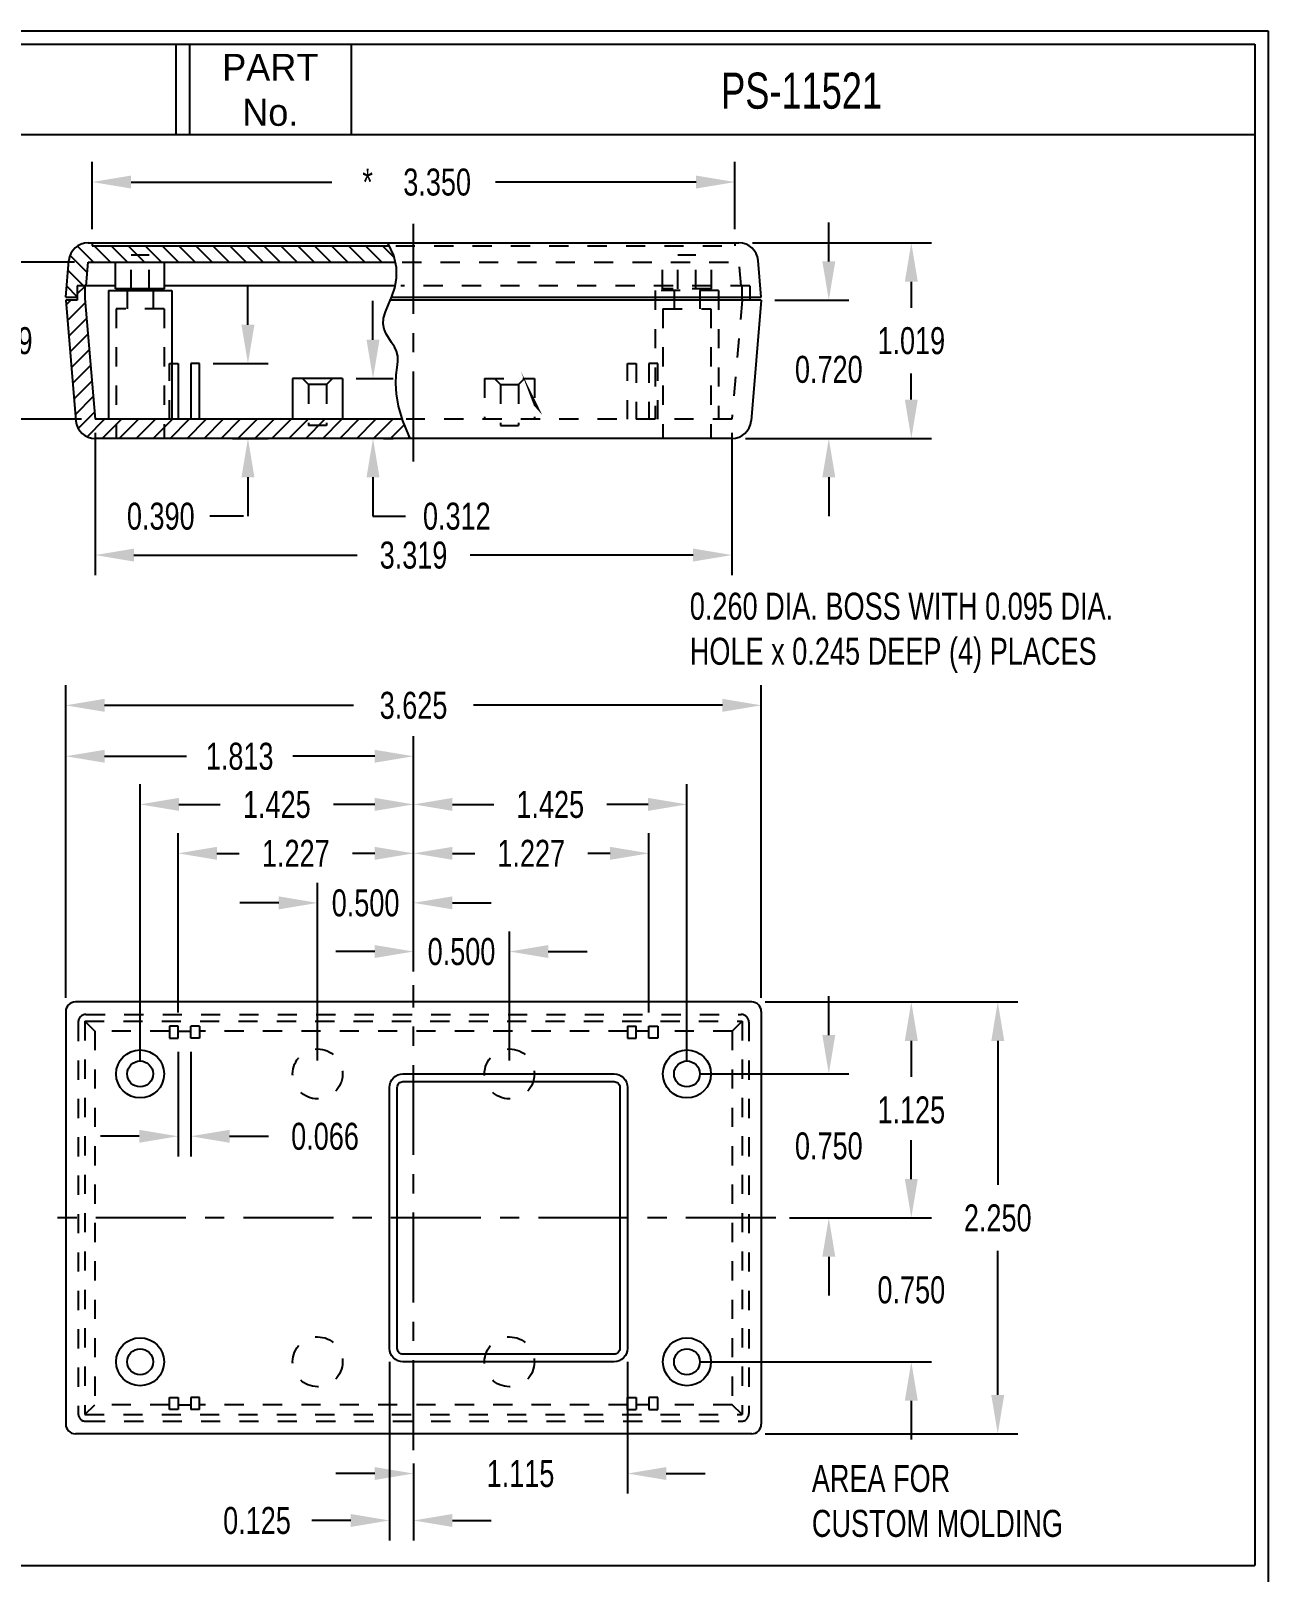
# Model space of a CAD drawing. Extents: x 0 to 11.4, y 0 to 17.4.
# Drawn here: x 4.94 to 11.38, y 9.41 to 17.44 of the extents above; entities that cross this region are included whole.
import ezdxf
from ezdxf.enums import TextEntityAlignment as Align

# ---------------------------------------------------------------- set-up
doc = ezdxf.new("R2010")
doc.units = 0
doc.header["$LTSCALE"] = 0.375
doc.linetypes.add('CENTER', pattern=[2, 1.25, -0.25, 0.25, -0.25])
doc.linetypes.add('HIDDEN', pattern=[0.375, 0.25, -0.125])
doc.layers.get('0').update_dxf_attribs({"linetype": 'CONTINUOUS'})
doc.layers.get('DEFPOINTS').update_dxf_attribs({"linetype": 'CONTINUOUS'})
for name, color, linetype in [('CENTER', 7, 'CENTER'), ('DIM', 7, 'CONTINUOUS'), ('HIDDEN', 7, 'HIDDEN'), ('OBJECT', 7, 'CONTINUOUS'), ('TEXT', 7, 'CONTINUOUS'), ('TITLE', 7, 'CONTINUOUS')]:
    doc.layers.add(name, color=color, linetype=linetype)
doc.styles.get("Standard").update_dxf_attribs({"font": 'TXT', "width": 0.75})
doc.styles.add('TXT', font='txt', dxfattribs={"width": 0.75})
doc.dimstyles.new('23NSTD', dxfattribs={"dimscale": 1.125, "dimtxt": 0.125, "dimasz": 0.18, "dimexe": 0.093, "dimexo": 0.063, "dimgap": 0.09, "dimtad": 0, "dimtih": 1, "dimtoh": 1, "dimzin": 0, "dimcen": 0.09, "dimazin": 3, "dimtfac": 1, "dimtofl": 0, "dimtmove": 0, "dimatfit": 3})
doc.dimstyles.new('23NSTDI', dxfattribs={"dimscale": 1.125, "dimtxt": 0.125, "dimasz": 0.18, "dimexe": 0.093, "dimexo": 0.063, "dimgap": 0.09, "dimtad": 0, "dimtih": 1, "dimtoh": 1, "dimzin": 0, "dimcen": 0.09, "dimazin": 3, "dimtfac": 1, "dimtix": 1, "dimtofl": 0, "dimtmove": 0, "dimatfit": 3})

# ---------------------------------------------------------------- blocks, each defined once
blk = doc.blocks.new('*D0')
at = {"color": 0, "linetype": 'BYBLOCK'}
for p, q in [((9.851259, 13.345958), (11.16736, 13.345958)), ((11.062735, 13.143458), (11.062735, 12.392521)), ((11.062735, 11.298458), (11.062735, 12.049396)), ((9.851259, 11.095958), (11.16736, 11.095958))]:
    blk.add_line(p, q, dxfattribs=at)
for points in [[(11.028985, 13.143458), (11.096485, 13.143458), (11.062735, 13.345958)], [(11.028985, 11.298458), (11.096485, 11.298458), (11.062735, 11.095958)]]:
    blk.add_solid(points, dxfattribs=at)
at = {"layer": 'DEFPOINTS', "color": 0, "linetype": 'BYBLOCK'}
for p in [(9.780384, 13.345958), (11.062735, 13.345958), (9.780384, 11.095958)]:
    blk.add_point(p, dxfattribs=at)
at = {"color": 0, "linetype": 'BYBLOCK', "style": 'TXT', "width": 0.75}
blk.add_text('2.250', height=0.140625, dxfattribs=at).set_placement((11.062735, 12.220958), align=Align.MIDDLE_CENTER)
blk = doc.blocks.new('*D41')
at = {"color": 0, "linetype": 'BYBLOCK'}
for p, q in [((5.118217, 12.333052), (5.118217, 13.962454)), ((8.743217, 12.333052), (8.743217, 13.962454)), ((5.320717, 13.857829), (6.618529, 13.857829)), ((8.540717, 13.857829), (7.242904, 13.857829))]:
    blk.add_line(p, q, dxfattribs=at)
for points in [[(5.320717, 13.891579), (5.320717, 13.824079), (5.118217, 13.857829)], [(8.540717, 13.891579), (8.540717, 13.824079), (8.743217, 13.857829)]]:
    blk.add_solid(points, dxfattribs=at)
at = {"layer": 'DEFPOINTS', "color": 0, "linetype": 'BYBLOCK'}
for p in [(5.118217, 13.857829), (5.118217, 12.262177), (8.743217, 12.262177)]:
    blk.add_point(p, dxfattribs=at)
at = {"color": 0, "linetype": 'BYBLOCK', "style": 'TXT', "width": 0.75}
blk.add_text('3.625', height=0.140625, dxfattribs=at).set_placement((6.930717, 13.857829), align=Align.MIDDLE_CENTER)
blk = doc.blocks.new('*D4')
at = {"color": 0, "linetype": 'BYBLOCK'}
for p, q in [((10.182155, 16.998679), (10.182155, 17.201179)), ((9.901259, 16.796179), (10.28678, 16.796179)), ((9.748384, 16.076179), (10.28678, 16.076179)), ((10.182155, 15.873679), (10.182155, 15.671179))]:
    blk.add_line(p, q, dxfattribs=at)
for points in [[(10.148405, 16.998679), (10.215905, 16.998679), (10.182155, 16.796179)], [(10.148405, 15.873679), (10.215905, 15.873679), (10.182155, 16.076179)]]:
    blk.add_solid(points, dxfattribs=at)
at = {"layer": 'DEFPOINTS', "color": 0, "linetype": 'BYBLOCK'}
for p in [(9.830384, 16.796179), (9.677509, 16.076179), (10.182155, 16.076179)]:
    blk.add_point(p, dxfattribs=at)
at = {"color": 0, "linetype": 'BYBLOCK', "style": 'TXT', "width": 0.75}
blk.add_text('0.720', height=0.140625, dxfattribs=at).set_placement((10.182155, 16.436179), align=Align.MIDDLE_CENTER)
blk = doc.blocks.new('*D5')
at = {"color": 0, "linetype": 'BYBLOCK'}
for p, q in [((9.784873, 17.095179), (10.716794, 17.095179)), ((10.612169, 16.892679), (10.612169, 16.757241)), ((10.612169, 16.278679), (10.612169, 16.414116)), ((9.748384, 16.076179), (10.716794, 16.076179))]:
    blk.add_line(p, q, dxfattribs=at)
for points in [[(10.578419, 16.892679), (10.645919, 16.892679), (10.612169, 17.095179)], [(10.578419, 16.278679), (10.645919, 16.278679), (10.612169, 16.076179)]]:
    blk.add_solid(points, dxfattribs=at)
at = {"layer": 'DEFPOINTS', "color": 0, "linetype": 'BYBLOCK'}
for p in [(9.713998, 17.095179), (10.612169, 17.095179), (9.677509, 16.076179)]:
    blk.add_point(p, dxfattribs=at)
at = {"color": 0, "linetype": 'BYBLOCK', "style": 'TXT', "width": 0.75}
blk.add_text('1.019', height=0.140625, dxfattribs=at).set_placement((10.612169, 16.585679), align=Align.MIDDLE_CENTER)
blk = doc.blocks.new('*D37')
at = {"color": 0, "linetype": 'BYBLOCK'}
for p, q in [((6.430717, 12.008052), (6.430717, 12.933127)), ((6.930717, 12.471382), (6.930717, 12.933127)), ((6.228217, 12.828502), (6.025717, 12.828502)), ((7.133217, 12.828502), (7.335717, 12.828502))]:
    blk.add_line(p, q, dxfattribs=at)
for points in [[(6.228217, 12.862252), (6.228217, 12.794752), (6.430717, 12.828502)], [(7.133217, 12.862252), (7.133217, 12.794752), (6.930717, 12.828502)]]:
    blk.add_solid(points, dxfattribs=at)
at = {"layer": 'DEFPOINTS', "color": 0, "linetype": 'BYBLOCK'}
for p in [(6.430717, 12.828502), (6.930717, 12.400507), (6.430717, 11.937177)]:
    blk.add_point(p, dxfattribs=at)
at = {"color": 0, "linetype": 'BYBLOCK', "style": 'TXT', "width": 0.75}
blk.add_text('0.500', height=0.140625, dxfattribs=at).set_placement((6.680717, 12.828502), align=Align.MIDDLE_CENTER)
blk = doc.blocks.new('*D36')
at = {"color": 0, "linetype": 'BYBLOCK'}
for p, q in [((6.930717, 12.471382), (6.930717, 12.679637)), ((7.430717, 12.008052), (7.430717, 12.679637)), ((6.728217, 12.575012), (6.525717, 12.575012)), ((7.633217, 12.575012), (7.835717, 12.575012))]:
    blk.add_line(p, q, dxfattribs=at)
for points in [[(6.728217, 12.608762), (6.728217, 12.541262), (6.930717, 12.575012)], [(7.633217, 12.608762), (7.633217, 12.541262), (7.430717, 12.575012)]]:
    blk.add_solid(points, dxfattribs=at)
at = {"layer": 'DEFPOINTS', "color": 0, "linetype": 'BYBLOCK'}
for p in [(7.430717, 12.575012), (6.930717, 12.400507), (7.430717, 11.937177)]:
    blk.add_point(p, dxfattribs=at)
at = {"color": 0, "linetype": 'BYBLOCK', "style": 'TXT', "width": 0.75}
blk.add_text('0.500', height=0.140625, dxfattribs=at).set_placement((7.180717, 12.575012), align=Align.MIDDLE_CENTER)
blk = doc.blocks.new('*D32')
at = {"color": 0, "linetype": 'BYBLOCK'}
for p, q in [((6.805717, 10.536804), (6.805717, 9.606435)), ((6.930717, 10.007122), (6.930717, 9.606435)), ((6.603217, 9.71106), (6.400717, 9.71106)), ((7.133217, 9.71106), (7.335717, 9.71106))]:
    blk.add_line(p, q, dxfattribs=at)
for points in [[(6.603217, 9.74481), (6.603217, 9.67731), (6.805717, 9.71106)], [(7.133217, 9.74481), (7.133217, 9.67731), (6.930717, 9.71106)]]:
    blk.add_solid(points, dxfattribs=at)
at = {"layer": 'DEFPOINTS', "color": 0, "linetype": 'BYBLOCK'}
for p in [(6.805717, 10.607679), (6.930717, 10.077997), (6.805717, 9.71106)]:
    blk.add_point(p, dxfattribs=at)
at = {"color": 0, "linetype": 'BYBLOCK', "style": 'TXT', "width": 0.75}
blk.add_text('0.125', height=0.140625, dxfattribs=at).set_placement((6.114897, 9.71106), align=Align.MIDDLE_CENTER)
blk = doc.blocks.new('*D31')
at = {"color": 0, "linetype": 'BYBLOCK'}
for p, q in [((8.045717, 10.536804), (8.045717, 9.851028)), ((6.930717, 10.007122), (6.930717, 9.851028)), ((6.728217, 9.955653), (6.525717, 9.955653)), ((8.248217, 9.955653), (8.450717, 9.955653))]:
    blk.add_line(p, q, dxfattribs=at)
for points in [[(6.728217, 9.989403), (6.728217, 9.921903), (6.930717, 9.955653)], [(8.248217, 9.989403), (8.248217, 9.921903), (8.045717, 9.955653)]]:
    blk.add_solid(points, dxfattribs=at)
at = {"layer": 'DEFPOINTS', "color": 0, "linetype": 'BYBLOCK'}
for p in [(8.045717, 10.607679), (6.930717, 10.077997), (8.045717, 9.955653)]:
    blk.add_point(p, dxfattribs=at)
at = {"color": 0, "linetype": 'BYBLOCK', "style": 'TXT', "width": 0.75}
blk.add_text('1.115', height=0.140625, dxfattribs=at).set_placement((7.488217, 9.955653), align=Align.MIDDLE_CENTER)
blk = doc.blocks.new('*D6')
at = {"color": 0, "linetype": 'BYBLOCK'}
for p, q in [((10.182155, 13.173458), (10.182155, 13.375958)), ((9.513759, 12.970958), (10.28678, 12.970958)), ((9.9775, 12.220958), (10.28678, 12.220958)), ((10.182155, 12.018458), (10.182155, 11.815958))]:
    blk.add_line(p, q, dxfattribs=at)
for points in [[(10.148405, 13.173458), (10.215905, 13.173458), (10.182155, 12.970958)], [(10.148405, 12.018458), (10.215905, 12.018458), (10.182155, 12.220958)]]:
    blk.add_solid(points, dxfattribs=at)
at = {"layer": 'DEFPOINTS', "color": 0, "linetype": 'BYBLOCK'}
for p in [(9.442884, 12.970958), (10.182155, 12.970958), (9.906625, 12.220958)]:
    blk.add_point(p, dxfattribs=at)
at = {"color": 0, "linetype": 'BYBLOCK', "style": 'TXT', "width": 0.75}
blk.add_text('0.750', height=0.140625, dxfattribs=at).set_placement((10.182155, 12.595958), align=Align.MIDDLE_CENTER)
blk = doc.blocks.new('*D7')
at = {"color": 0, "linetype": 'BYBLOCK'}
for p, q in [((10.612169, 12.423458), (10.612169, 12.625958)), ((9.9775, 12.220958), (10.716794, 12.220958)), ((9.513759, 11.470958), (10.716794, 11.470958)), ((10.612169, 11.268458), (10.612169, 11.065958))]:
    blk.add_line(p, q, dxfattribs=at)
for points in [[(10.578419, 12.423458), (10.645919, 12.423458), (10.612169, 12.220958)], [(10.578419, 11.268458), (10.645919, 11.268458), (10.612169, 11.470958)]]:
    blk.add_solid(points, dxfattribs=at)
at = {"layer": 'DEFPOINTS', "color": 0, "linetype": 'BYBLOCK'}
for p in [(9.906625, 12.220958), (9.442884, 11.470958), (10.612169, 11.470958)]:
    blk.add_point(p, dxfattribs=at)
at = {"color": 0, "linetype": 'BYBLOCK', "style": 'TXT', "width": 0.75}
blk.add_text('0.750', height=0.140625, dxfattribs=at).set_placement((10.612169, 11.845958), align=Align.MIDDLE_CENTER)
blk = doc.blocks.new('*D39')
at = {"color": 0, "linetype": 'BYBLOCK'}
for p, q in [((5.505717, 12.008052), (5.505717, 13.446263)), ((6.930717, 12.471382), (6.930717, 13.446263)), ((5.708217, 13.341638), (5.923607, 13.341638)), ((6.728217, 13.341638), (6.512826, 13.341638))]:
    blk.add_line(p, q, dxfattribs=at)
for points in [[(5.708217, 13.375388), (5.708217, 13.307888), (5.505717, 13.341638)], [(6.728217, 13.375388), (6.728217, 13.307888), (6.930717, 13.341638)]]:
    blk.add_solid(points, dxfattribs=at)
at = {"layer": 'DEFPOINTS', "color": 0, "linetype": 'BYBLOCK'}
for p in [(5.505717, 13.341638), (6.930717, 12.400507), (5.505717, 11.937177)]:
    blk.add_point(p, dxfattribs=at)
at = {"color": 0, "linetype": 'BYBLOCK', "style": 'TXT', "width": 0.75}
blk.add_text('1.425', height=0.140625, dxfattribs=at).set_placement((6.218217, 13.341638), align=Align.MIDDLE_CENTER)
blk = doc.blocks.new('*D38')
at = {"color": 0, "linetype": 'BYBLOCK'}
for p, q in [((6.930717, 12.471382), (6.930717, 13.446263)), ((8.355717, 12.008052), (8.355717, 13.446263)), ((7.133217, 13.341638), (7.348607, 13.341638)), ((8.153217, 13.341638), (7.937826, 13.341638))]:
    blk.add_line(p, q, dxfattribs=at)
for points in [[(7.133217, 13.375388), (7.133217, 13.307888), (6.930717, 13.341638)], [(8.153217, 13.375388), (8.153217, 13.307888), (8.355717, 13.341638)]]:
    blk.add_solid(points, dxfattribs=at)
at = {"layer": 'DEFPOINTS', "color": 0, "linetype": 'BYBLOCK'}
for p in [(8.355717, 13.341638), (6.930717, 12.400507), (8.355717, 11.937177)]:
    blk.add_point(p, dxfattribs=at)
at = {"color": 0, "linetype": 'BYBLOCK', "style": 'TXT', "width": 0.75}
blk.add_text('1.425', height=0.140625, dxfattribs=at).set_placement((7.643217, 13.341638), align=Align.MIDDLE_CENTER)
blk = doc.blocks.new('*D2')
at = {"color": 0, "linetype": 'BYBLOCK'}
for p, q in [((9.851259, 13.345958), (10.716794, 13.345958)), ((10.612169, 13.143458), (10.612169, 12.955021)), ((10.612169, 12.423458), (10.612169, 12.611896)), ((9.9775, 12.220958), (10.716794, 12.220958))]:
    blk.add_line(p, q, dxfattribs=at)
for points in [[(10.578419, 13.143458), (10.645919, 13.143458), (10.612169, 13.345958)], [(10.578419, 12.423458), (10.645919, 12.423458), (10.612169, 12.220958)]]:
    blk.add_solid(points, dxfattribs=at)
at = {"layer": 'DEFPOINTS', "color": 0, "linetype": 'BYBLOCK'}
for p in [(9.780384, 13.345958), (10.612169, 13.345958), (9.906625, 12.220958)]:
    blk.add_point(p, dxfattribs=at)
at = {"color": 0, "linetype": 'BYBLOCK', "style": 'TXT', "width": 0.75}
blk.add_text('1.125', height=0.140625, dxfattribs=at).set_placement((10.612169, 12.783458), align=Align.MIDDLE_CENTER)
blk = doc.blocks.new('*D40')
at = {"color": 0, "linetype": 'BYBLOCK'}
for p, q in [((5.118217, 12.333052), (5.118217, 13.697169)), ((6.930717, 12.471382), (6.930717, 13.697169)), ((5.320717, 13.592544), (5.747436, 13.592544)), ((6.728217, 13.592544), (6.301498, 13.592544))]:
    blk.add_line(p, q, dxfattribs=at)
for points in [[(5.320717, 13.626294), (5.320717, 13.558794), (5.118217, 13.592544)], [(6.728217, 13.626294), (6.728217, 13.558794), (6.930717, 13.592544)]]:
    blk.add_solid(points, dxfattribs=at)
at = {"layer": 'DEFPOINTS', "color": 0, "linetype": 'BYBLOCK'}
for p in [(5.118217, 13.592544), (6.930717, 12.400507), (5.118217, 12.262177)]:
    blk.add_point(p, dxfattribs=at)
at = {"color": 0, "linetype": 'BYBLOCK', "style": 'TXT', "width": 0.75}
blk.add_text('1.813', height=0.140625, dxfattribs=at).set_placement((6.024467, 13.592544), align=Align.MIDDLE_CENTER)
blk = doc.blocks.new('*D34')
at = {"color": 0, "linetype": 'BYBLOCK'}
for p, q in [((6.044652, 15.991697), (6.044652, 16.194197)), ((5.863284, 15.789197), (6.149277, 15.789197)), ((5.964129, 15.399197), (6.149277, 15.399197)), ((6.044652, 15.196697), (6.044652, 14.994197))]:
    blk.add_line(p, q, dxfattribs=at)
for points in [[(6.010902, 15.991697), (6.078402, 15.991697), (6.044652, 15.789197)], [(6.010902, 15.196697), (6.078402, 15.196697), (6.044652, 15.399197)]]:
    blk.add_solid(points, dxfattribs=at)
at = {"layer": 'DEFPOINTS', "color": 0, "linetype": 'BYBLOCK'}
for p in [(5.792409, 15.789197), (5.893254, 15.399197), (6.044652, 15.399197)]:
    blk.add_point(p, dxfattribs=at)
at = {"color": 0, "linetype": 'BYBLOCK', "style": 'TXT', "width": 0.75}
blk.add_text('0.390', height=0.140625, dxfattribs=at).set_placement((5.590375, 14.994197), align=Align.MIDDLE_CENTER)
blk = doc.blocks.new('*D35')
at = {"color": 0, "linetype": 'BYBLOCK'}
for p, q in [((6.719423, 15.913697), (6.719423, 16.116197)), ((6.631592, 15.711197), (6.824048, 15.711197)), ((6.774099, 15.399197), (6.824048, 15.399197)), ((6.719423, 15.196697), (6.719423, 14.994197))]:
    blk.add_line(p, q, dxfattribs=at)
for points in [[(6.685673, 15.913697), (6.753173, 15.913697), (6.719423, 15.711197)], [(6.685673, 15.196697), (6.753173, 15.196697), (6.719423, 15.399197)]]:
    blk.add_solid(points, dxfattribs=at)
at = {"layer": 'DEFPOINTS', "color": 0, "linetype": 'BYBLOCK'}
for p in [(6.560717, 15.711197), (6.703224, 15.399197), (6.719423, 15.399197)]:
    blk.add_point(p, dxfattribs=at)
at = {"color": 0, "linetype": 'BYBLOCK', "style": 'TXT', "width": 0.75}
blk.add_text('0.312', height=0.140625, dxfattribs=at).set_placement((7.156302, 14.994197), align=Align.MIDDLE_CENTER)
blk = doc.blocks.new('*D33')
at = {"color": 0, "linetype": 'BYBLOCK'}
for p, q in [((5.255717, 16.429126), (5.255717, 16.7798)), ((8.605717, 16.429126), (8.605717, 16.7798)), ((5.458217, 16.675175), (6.504272, 16.675175)), ((8.403217, 16.675175), (7.357162, 16.675175))]:
    blk.add_line(p, q, dxfattribs=at)
for points in [[(5.458217, 16.708925), (5.458217, 16.641425), (5.255717, 16.675175)], [(8.403217, 16.708925), (8.403217, 16.641425), (8.605717, 16.675175)]]:
    blk.add_solid(points, dxfattribs=at)
at = {"layer": 'DEFPOINTS', "color": 0, "linetype": 'BYBLOCK'}
for p in [(8.605717, 16.675175), (5.255717, 16.358251), (8.605717, 16.358251)]:
    blk.add_point(p, dxfattribs=at)
at = {"color": 0, "linetype": 'BYBLOCK', "style": 'TXT', "width": 0.75}
for s, p in [('* ', (6.71099, 16.675175)), ('3.350', (7.053764, 16.675175))]:
    blk.add_text(s, height=0.140625, dxfattribs=at).set_placement(p, align=Align.MIDDLE_CENTER)
blk = doc.blocks.new('*D55')
at = {"color": 0, "linetype": 'BYBLOCK'}
for p, q in [((5.703717, 12.118026), (5.703717, 11.572985)), ((5.769795, 12.118026), (5.769795, 11.572985)), ((5.501217, 11.67761), (5.298717, 11.67761)), ((5.972295, 11.67761), (6.174795, 11.67761))]:
    blk.add_line(p, q, dxfattribs=at)
for points in [[(5.501217, 11.71136), (5.501217, 11.64386), (5.703717, 11.67761)], [(5.972295, 11.71136), (5.972295, 11.64386), (5.769795, 11.67761)]]:
    blk.add_solid(points, dxfattribs=at)
at = {"layer": 'DEFPOINTS', "color": 0, "linetype": 'BYBLOCK'}
for p in [(5.703717, 12.188901), (5.769795, 12.188901), (5.769795, 11.67761)]:
    blk.add_point(p, dxfattribs=at)
at = {"color": 0, "linetype": 'BYBLOCK', "style": 'TXT', "width": 0.75}
blk.add_text('0.066', height=0.140625, dxfattribs=at).set_placement((6.469404, 11.67761), align=Align.MIDDLE_CENTER)
blk = doc.blocks.new('*D57')
at = {"color": 0, "linetype": 'BYBLOCK'}
for p, q in [((6.930717, 12.536612), (6.930717, 13.256472)), ((8.157717, 12.322266), (8.157717, 13.256472)), ((7.133217, 13.151847), (7.249607, 13.151847)), ((7.955217, 13.151847), (7.838826, 13.151847))]:
    blk.add_line(p, q, dxfattribs=at)
for points in [[(7.133217, 13.185597), (7.133217, 13.118097), (6.930717, 13.151847)], [(7.955217, 13.185597), (7.955217, 13.118097), (8.157717, 13.151847)]]:
    blk.add_solid(points, dxfattribs=at)
at = {"layer": 'DEFPOINTS', "color": 0, "linetype": 'BYBLOCK'}
for p in [(8.157717, 13.151847), (6.930717, 12.465737), (8.157717, 12.251391)]:
    blk.add_point(p, dxfattribs=at)
at = {"color": 0, "linetype": 'BYBLOCK', "style": 'TXT', "width": 0.75}
blk.add_text('1.227', height=0.140625, dxfattribs=at).set_placement((7.544217, 13.151847), align=Align.MIDDLE_CENTER)
blk = doc.blocks.new('*D56')
at = {"color": 0, "linetype": 'BYBLOCK'}
for p, q in [((5.703717, 12.322266), (5.703717, 13.256472)), ((6.930717, 12.536612), (6.930717, 13.256472)), ((5.906217, 13.151847), (6.022607, 13.151847)), ((6.728217, 13.151847), (6.611826, 13.151847))]:
    blk.add_line(p, q, dxfattribs=at)
for points in [[(5.906217, 13.185597), (5.906217, 13.118097), (5.703717, 13.151847)], [(6.728217, 13.185597), (6.728217, 13.118097), (6.930717, 13.151847)]]:
    blk.add_solid(points, dxfattribs=at)
at = {"layer": 'DEFPOINTS', "color": 0, "linetype": 'BYBLOCK'}
for p in [(5.703717, 13.151847), (6.930717, 12.465737), (5.703717, 12.251391)]:
    blk.add_point(p, dxfattribs=at)
at = {"color": 0, "linetype": 'BYBLOCK', "style": 'TXT', "width": 0.75}
blk.add_text('1.227', height=0.140625, dxfattribs=at).set_placement((6.317217, 13.151847), align=Align.MIDDLE_CENTER)
blk = doc.blocks.new('*X21')
at = {"color": 0}
for p, q in [((5.255717, 16.31104), (5.251324, 16.315433)), ((5.229771, 16.160209), (5.140557, 16.249423)), ((5.262936, 16.215433), (5.179492, 16.298876)), ((5.351324, 16.215433), (5.266324, 16.300433)), ((5.439712, 16.215433), (5.354712, 16.300433)), ((5.528101, 16.215433), (5.443101, 16.300433)), ((5.616489, 16.215433), (5.531489, 16.300433)), ((5.704878, 16.215433), (5.619878, 16.300433)), ((5.793266, 16.215433), (5.708266, 16.300433)), ((5.881654, 16.215433), (5.796654, 16.300433)), ((5.970043, 16.215433), (5.885043, 16.300433)), ((6.058431, 16.215433), (5.973431, 16.300433)), ((6.146819, 16.215433), (6.061819, 16.300433)), ((6.235208, 16.215433), (6.150208, 16.300433)), ((6.323596, 16.215433), (6.238596, 16.300433)), ((6.411984, 16.215433), (6.326984, 16.300433)), ((6.500373, 16.215433), (6.415373, 16.300433)), ((6.588761, 16.215433), (6.503761, 16.300433)), ((6.677149, 16.215433), (6.592149, 16.300433)), ((6.765538, 16.215433), (6.680538, 16.300433)), ((6.830067, 16.239291), (6.768926, 16.300433)), ((5.210086, 16.091506), (5.130354, 16.171237)), ((5.178217, 16.034987), (5.123243, 16.08996))]:
    blk.add_line(p, q, dxfattribs=at)
blk = doc.blocks.new('*X22')
at = {"color": 0}
for p, q in [((5.178217, 16.049984), (5.218599, 16.090366)), ((5.120282, 15.992049), (5.144666, 16.016433)), ((5.127185, 15.910563), (5.219705, 16.003084)), ((5.134087, 15.829077), (5.226608, 15.921598)), ((5.140989, 15.747591), (5.23351, 15.840112)), ((5.147892, 15.666105), (5.240412, 15.758626)), ((5.154794, 15.584619), (5.247315, 15.67714)), ((5.161696, 15.503133), (5.254217, 15.595654)), ((5.168599, 15.421647), (5.261119, 15.514168)), ((5.18351, 15.34817), (5.268022, 15.432682)), ((5.229309, 15.30558), (5.320161, 15.396433)), ((5.308549, 15.296433), (5.408549, 15.396433)), ((5.396938, 15.296433), (5.496938, 15.396433)), ((5.485326, 15.296433), (5.585326, 15.396433)), ((5.573714, 15.296433), (5.673714, 15.396433)), ((5.662103, 15.296433), (5.762103, 15.396433)), ((5.750491, 15.296433), (5.850491, 15.396433)), ((5.838879, 15.296433), (5.938879, 15.396433)), ((5.927268, 15.296433), (6.027268, 15.396433)), ((6.015656, 15.296433), (6.115656, 15.396433)), ((6.104045, 15.296433), (6.204045, 15.396433)), ((6.192433, 15.296433), (6.292433, 15.396433)), ((6.280821, 15.296433), (6.380821, 15.396433)), ((6.36921, 15.296433), (6.46921, 15.396433)), ((6.457598, 15.296433), (6.557598, 15.396433)), ((6.545986, 15.296433), (6.645986, 15.396433)), ((6.634375, 15.296433), (6.734375, 15.396433)), ((6.722763, 15.296433), (6.822763, 15.396433)), ((6.811151, 15.296433), (6.883045, 15.368326)), ((6.89954, 15.296433), (6.908669, 15.305562))]:
    blk.add_line(p, q, dxfattribs=at)
blk = doc.blocks.new('*D42')
at = {"color": 0, "linetype": 'BYBLOCK'}
for p, q in [((4.768779, 16.435174), (4.768779, 16.637674)), ((5.163728, 16.232674), (4.664154, 16.232674)), ((5.200217, 15.413674), (4.664154, 15.413674)), ((4.768779, 15.211174), (4.768779, 15.008674))]:
    blk.add_line(p, q, dxfattribs=at)
for points in [[(4.735029, 16.435174), (4.802529, 16.435174), (4.768779, 16.232674)], [(4.735029, 15.211174), (4.802529, 15.211174), (4.768779, 15.413674)]]:
    blk.add_solid(points, dxfattribs=at)
at = {"layer": 'DEFPOINTS', "color": 0, "linetype": 'BYBLOCK'}
for p in [(4.768779, 16.232674), (5.234603, 16.232674), (5.271092, 15.413674)]:
    blk.add_point(p, dxfattribs=at)
at = {"color": 0, "linetype": 'BYBLOCK', "style": 'TXT', "width": 0.75}
blk.add_text('0.819', height=0.140625, dxfattribs=at).set_placement((4.768779, 15.823174), align=Align.MIDDLE_CENTER)
blk = doc.blocks.new('*D43')
at = {"color": 0, "linetype": 'BYBLOCK'}
for p, q in [((5.271092, 15.342799), (5.271092, 14.601343)), ((8.590342, 15.342799), (8.590342, 14.601343)), ((5.473592, 14.705968), (6.636107, 14.705968)), ((8.387842, 14.705968), (7.225326, 14.705968))]:
    blk.add_line(p, q, dxfattribs=at)
for points in [[(5.473592, 14.739718), (5.473592, 14.672218), (5.271092, 14.705968)], [(8.387842, 14.739718), (8.387842, 14.672218), (8.590342, 14.705968)]]:
    blk.add_solid(points, dxfattribs=at)
at = {"layer": 'DEFPOINTS', "color": 0, "linetype": 'BYBLOCK'}
for p in [(5.271092, 15.413674), (8.590342, 15.413674), (5.271092, 14.705968)]:
    blk.add_point(p, dxfattribs=at)
at = {"color": 0, "linetype": 'BYBLOCK', "style": 'TXT', "width": 0.75}
blk.add_text('3.319', height=0.140625, dxfattribs=at).set_placement((6.930717, 14.705968), align=Align.MIDDLE_CENTER)

msp = doc.modelspace()

# ---------------------------------------------------------------- linework, layer by layer
at = {"layer": 'CENTER'}
for p, q in [((6.930717, 15.193776), (6.930717, 16.454376)), ((6.930717, 10.042725), (6.930717, 12.465737)), ((8.819457, 11.252407), (5.049881, 11.252407))]:
    msp.add_line(p, q, dxfattribs=at)
at = {"layer": 'DIM'}
for p, q in [((6.044652, 14.908674), (5.868752, 14.908674)), ((6.719423, 14.908674), (6.888184, 14.908674))]:
    msp.add_line(p, q, dxfattribs=at)
for points in [[(7.557839, 15.484797, 0, 0.075938, 0), (7.663289, 15.31192, 0, 0, 0), (8.090387, 14.446579, 0, 0, 0), (8.292887, 14.446579, 0, 0, 0)], [(7.809206, 10.805737, 0, 0.075938, 0), (7.951159, 10.661322, 0, 0, 0), (8.70302, 9.89499, 0, 0, 0), (8.90552, 9.89499, 0, 0, 0)]]:
    msp.add_lwpolyline(points, format="xyseb", dxfattribs=at)
at = {"layer": 'HIDDEN'}
for p, q in [((6.838179, 16.317674), (8.605717, 16.317674)), ((8.605717, 16.332674), (8.605717, 16.317674)), ((5.458717, 16.092747), (5.458717, 16.267747)), ((5.552717, 16.267747), (5.458717, 16.267747)), ((5.552717, 16.092747), (5.552717, 16.267747)), ((6.871975, 16.232674), (8.626831, 16.232674)), ((8.228217, 16.092747), (8.228217, 16.232674)), ((8.308717, 16.092747), (8.308717, 16.267747)), ((8.402717, 16.267747), (8.308717, 16.267747)), ((8.402717, 16.092747), (8.402717, 16.267747)), ((8.483217, 16.092747), (8.483217, 16.232674)), ((8.637673, 16.108747), (8.626831, 16.232674)), ((5.438217, 16.083747), (5.438217, 15.988674)), ((5.573217, 16.083747), (5.573217, 15.988674)), ((8.683217, 16.108747), (6.864122, 16.108747)), ((8.190717, 16.083747), (8.190717, 15.413674)), ((8.520717, 16.083747), (8.190717, 16.083747)), ((8.483217, 16.092747), (8.228217, 16.092747)), ((8.288217, 16.083747), (8.288217, 15.988674)), ((8.423217, 16.083747), (8.423217, 15.988674)), ((8.520717, 16.083747), (8.520717, 15.413674)), ((8.642835, 16.033674), (8.642835, 16.108747)), ((8.683217, 16.108747), (8.683217, 16.033674)), ((5.380717, 15.988674), (5.380717, 15.313674)), ((5.630717, 15.988674), (5.380717, 15.988674)), ((5.630717, 15.988674), (5.630717, 15.313674)), ((8.230717, 15.988674), (8.230717, 15.313674)), ((8.230717, 15.988674), (8.480717, 15.988674)), ((8.480717, 15.988674), (8.480717, 15.313674)), ((8.642835, 16.033674), (8.590342, 15.413674)), ((5.658103, 15.413674), (5.658103, 15.703674)), ((5.658103, 15.703674), (5.703717, 15.703674)), ((8.046025, 15.413674), (8.046025, 15.703674)), ((8.046025, 15.703674), (8.091639, 15.703674)), ((8.091639, 15.703674), (8.091639, 15.413674)), ((8.157717, 15.703674), (8.157717, 15.413674)), ((8.203331, 15.703674), (8.157717, 15.703674)), ((8.203331, 15.413674), (8.203331, 15.703674)), ((6.352717, 15.625674), (6.383717, 15.594674)), ((6.383717, 15.594674), (6.383717, 15.380674)), ((6.477717, 15.594674), (6.383717, 15.594674)), ((6.508717, 15.625674), (6.477717, 15.594674)), ((6.477717, 15.594674), (6.477717, 15.380674)), ((7.300717, 15.625674), (7.300717, 15.413674)), ((7.300717, 15.625674), (7.560717, 15.625674)), ((7.352717, 15.625674), (7.383717, 15.594674)), ((7.383717, 15.594674), (7.383717, 15.380674)), ((7.383717, 15.594674), (7.477717, 15.594674)), ((7.508717, 15.625674), (7.477717, 15.594674)), ((7.477717, 15.594674), (7.477717, 15.380674)), ((7.560717, 15.625674), (7.560717, 15.413674)), ((6.477717, 15.380674), (6.383717, 15.380674)), ((8.590342, 15.413674), (6.892186, 15.413674)), ((7.383717, 15.380674), (7.477717, 15.380674)), ((5.223217, 12.312407), (8.638217, 12.312407)), ((5.183217, 12.272407), (5.183217, 10.232407)), ((5.218217, 12.277407), (8.643217, 12.277407)), ((5.218217, 12.277407), (5.218217, 10.227407)), ((5.218217, 12.277407), (5.269598, 12.226025)), ((5.269598, 12.226025), (5.269598, 10.278788)), ((5.658103, 12.226025), (5.269598, 12.226025)), ((5.703717, 12.251391), (5.658103, 12.251391)), ((5.658103, 12.251391), (5.658103, 12.188901)), ((5.703717, 12.188901), (5.703717, 12.251391)), ((5.703717, 12.226025), (5.769795, 12.226025)), ((5.815409, 12.251391), (5.769795, 12.251391)), ((5.769795, 12.188901), (5.769795, 12.251391)), ((5.815409, 12.251391), (5.815409, 12.188901)), ((8.046025, 12.226025), (5.815409, 12.226025)), ((8.046025, 12.251391), (8.091639, 12.251391)), ((8.046025, 12.251391), (8.046025, 12.188901)), ((8.091639, 12.188901), (8.091639, 12.251391)), ((8.157717, 12.226025), (8.091639, 12.226025)), ((8.157717, 12.251391), (8.203331, 12.251391)), ((8.157717, 12.188901), (8.157717, 12.251391)), ((8.203331, 12.251391), (8.203331, 12.188901)), ((8.591835, 12.226025), (8.203331, 12.226025)), ((8.643217, 12.277407), (8.591835, 12.226025)), ((8.591835, 12.226025), (8.591835, 10.278788)), ((8.643217, 12.277407), (8.643217, 10.227407)), ((8.678217, 12.272407), (8.678217, 10.232407)), ((5.658103, 12.188901), (5.703717, 12.188901)), ((5.815409, 12.188901), (5.769795, 12.188901)), ((8.046025, 12.188901), (8.091639, 12.188901)), ((8.203331, 12.188901), (8.157717, 12.188901)), ((5.658103, 10.253423), (5.658103, 10.315913)), ((5.658103, 10.315913), (5.703717, 10.315913)), ((5.703717, 10.315913), (5.703717, 10.253423)), ((5.815409, 10.315913), (5.769795, 10.315913)), ((5.769795, 10.315913), (5.769795, 10.253423)), ((5.815409, 10.253423), (5.815409, 10.315913)), ((8.046025, 10.253423), (8.046025, 10.315913)), ((8.046025, 10.315913), (8.091639, 10.315913)), ((8.091639, 10.315913), (8.091639, 10.253423)), ((8.203331, 10.315913), (8.157717, 10.315913)), ((8.157717, 10.315913), (8.157717, 10.253423)), ((8.203331, 10.253423), (8.203331, 10.315913)), ((5.218217, 10.227407), (5.269598, 10.278788)), ((5.218217, 10.227407), (8.643217, 10.227407)), ((5.658103, 10.278788), (5.269598, 10.278788)), ((5.703717, 10.253423), (5.658103, 10.253423)), ((5.703717, 10.278788), (5.769795, 10.278788)), ((5.815409, 10.253423), (5.769795, 10.253423)), ((8.046025, 10.278788), (5.815409, 10.278788)), ((8.046025, 10.253423), (8.091639, 10.253423)), ((8.157717, 10.278788), (8.091639, 10.278788)), ((8.157717, 10.253423), (8.203331, 10.253423)), ((8.591835, 10.278788), (8.203331, 10.278788)), ((8.643217, 10.227407), (8.591835, 10.278788)), ((5.223217, 10.192407), (8.638217, 10.192407))]:
    msp.add_line(p, q, dxfattribs=at)
for centre in [(6.430717, 12.002407), (7.430717, 12.002407), (6.430717, 10.502407), (7.430717, 10.502407)]:
    msp.add_circle(centre, 0.13, dxfattribs=at)
for centre, start, end in [((5.223217, 12.272407), 90, 180), ((8.638217, 12.272407), 0, 90), ((5.223217, 10.232407), 180, 270), ((8.638217, 10.232407), 270, 0)]:
    msp.add_arc(centre, 0.04, start, end, dxfattribs=at)
at = {"layer": 'OBJECT'}
for p, q in [((5.234603, 16.332674), (8.626831, 16.332674)), ((5.255717, 16.332674), (5.255717, 16.317674)), ((5.255717, 16.317674), (6.803745, 16.317674)), ((5.118217, 16.049747), (5.134983, 16.241389)), ((5.223761, 16.108747), (5.234603, 16.232674)), ((5.234603, 16.232674), (6.835598, 16.232674)), ((5.378217, 16.092747), (5.378217, 16.232674)), ((5.633217, 16.092747), (5.633217, 16.232674)), ((8.743217, 16.049747), (8.72645, 16.241389)), ((5.178217, 16.108747), (5.178217, 16.033674)), ((5.378217, 16.108747), (5.178217, 16.108747)), ((5.218599, 16.033674), (5.218599, 16.108747)), ((5.340717, 16.083747), (5.340717, 15.413674)), ((5.340717, 16.083747), (5.670717, 16.083747)), ((5.633217, 16.092747), (5.378217, 16.092747)), ((6.834997, 16.108747), (5.633217, 16.108747)), ((5.670717, 16.083747), (5.670717, 15.413674)), ((5.118217, 16.049747), (5.178217, 16.049747)), ((5.118217, 16.033674), (5.171473, 15.404958)), ((5.178217, 16.033674), (5.118217, 16.033674)), ((5.217836, 16.042389), (5.271092, 15.413674)), ((8.743217, 16.033674), (6.809839, 16.033674)), ((6.816617, 16.049747), (8.743217, 16.049747)), ((8.743217, 16.033674), (8.689961, 15.404958)), ((5.703717, 15.703674), (5.703717, 15.413674)), ((5.769795, 15.703674), (5.769795, 15.413674)), ((5.815409, 15.703674), (5.769795, 15.703674)), ((5.815409, 15.413674), (5.815409, 15.703674)), ((6.300717, 15.625674), (6.300717, 15.413674)), ((6.560717, 15.625674), (6.300717, 15.625674)), ((6.560717, 15.625674), (6.560717, 15.413674)), ((6.872621, 15.413674), (5.271092, 15.413674)), ((8.590342, 15.313674), (5.271092, 15.313674)), ((8.693217, 12.377407), (5.168217, 12.377407)), ((5.118217, 12.327407), (5.118217, 10.177407)), ((8.743217, 12.327407), (8.743217, 10.177407)), ((8.693217, 10.127407), (5.168217, 10.127407))]:
    msp.add_line(p, q, dxfattribs=at)
msp.add_lwpolyline([(6.912396, 15.313674), (6.875176, 15.404843), (6.852422, 15.481979), (6.841073, 15.546739), (6.83807, 15.600776), (6.840353, 15.645746), (6.844861, 15.683305), (6.848535, 15.715107), (6.848313, 15.742808), (6.841985, 15.767915), (6.830739, 15.79135), (6.81661, 15.813887), (6.801635, 15.836301), (6.78785, 15.859366), (6.777291, 15.883857), (6.771995, 15.910547), (6.773999, 15.940212), (6.784359, 15.973537), (6.80022, 16.010861), (6.817748, 16.05243), (6.833108, 16.098494), (6.842466, 16.149302), (6.841988, 16.205102), (6.82784, 16.266143), (6.796186, 16.332674)], dxfattribs=at)
for points in [[(7.975717, 10.502407), (6.875717, 10.502407, -0.414214), (6.805717, 10.572407), (6.805717, 11.932407, -0.414214), (6.875717, 12.002407), (7.975717, 12.002407, -0.414214), (8.045717, 11.932407), (8.045717, 10.572407, -0.414214)], [(7.975717, 10.542407), (6.875717, 10.542407, -0.414214), (6.845717, 10.572407), (6.845717, 11.932407, -0.414214), (6.875717, 11.962407), (7.975717, 11.962407, -0.414214), (8.005717, 11.932407), (8.005717, 10.572407, -0.414214)]]:
    msp.add_lwpolyline(points, format="xyb", close=True, dxfattribs=at)
for centre, radius in [((5.505717, 12.002407), 0.125), ((8.355717, 12.002407), 0.125), ((5.505717, 12.002407), 0.0675), ((8.355717, 12.002407), 0.0675), ((5.505717, 10.502407), 0.125), ((8.355717, 10.502407), 0.125), ((5.505717, 10.502407), 0.0675), ((8.355717, 10.502407), 0.0675)]:
    msp.add_circle(centre, radius, dxfattribs=at)
for centre, radius, start, end in [((5.234603, 16.232674), 0.1, 90, 175), ((8.626831, 16.232674), 0.1, 5, 90), ((5.271092, 15.413674), 0.1, 185, 270), ((8.590342, 15.413674), 0.1, 270, 355), ((5.168217, 12.327407), 0.05, 90, 180), ((8.693217, 12.327407), 0.05, 0, 90), ((5.168217, 10.177407), 0.05, 180, 270), ((8.693217, 10.177407), 0.05, 270, 0)]:
    msp.add_arc(centre, radius, start, end, dxfattribs=at)
at = {"layer": 'TITLE'}
for p, q in [((0, 17.4375), (11.385, 17.4375)), ((11.385, 17.4375), (11.385, 0)), ((0.06975, 17.36775), (11.31525, 17.36775)), ((5.6925, 17.36775), (5.6925, 16.8975)), ((5.76225, 17.36775), (5.76225, 16.8975)), ((6.606, 17.36775), (6.606, 16.8975)), ((11.31525, 17.36775), (11.31525, 9.441266)), ((0.06975, 16.8975), (11.31525, 16.8975)), ((0.06975, 9.441266), (11.31525, 9.441266))]:
    msp.add_line(p, q, dxfattribs=at)

# ---------------------------------------------------------------- block references
at = {"layer": 'OBJECT'}
for name in ['*X21', '*X22']:
    msp.add_blockref(name, (0, 0.017241), dxfattribs=at)

# ---------------------------------------------------------------- texts
at = {"layer": 'DIM', "width": 0.75}
for s, p in [('0.260 DIA. BOSS WITH 0.095 DIA.', (8.370386, 14.369097)), ('HOLE x 0.245 DEEP (4) PLACES', (8.370386, 14.134253))]:
    msp.add_text(s, height=0.140906, dxfattribs=at).set_placement(p)
at = {"layer": 'DIM', "style": 'TXT', "width": 0.75}
for s, p in [('AREA FOR', (9.00677, 9.89499)), ('CUSTOM MOLDING', (9.00677, 9.660615))]:
    msp.add_text(s, height=0.140625, dxfattribs=at).set_placement(p, align=Align.MIDDLE_LEFT)
at = {"layer": 'TEXT', "style": 'TXT'}
for s, p in [('PART', (6.184125, 17.176964)), ('No.', (6.184125, 16.942589))]:
    msp.add_text(s, height=0.140625, dxfattribs=at).set_placement(p, align=Align.CENTER)
at = {"layer": 'TEXT', "style": 'TXT', "width": 0.75}
msp.add_text('PS-11521', height=0.188, dxfattribs=at).set_placement((8.953258, 17.031826), align=Align.CENTER)

# ---------------------------------------------------------------- dimensions: what is measured, and where the dimension line sits
at = {"layer": 'DIM'}
dim = msp.add_linear_dim(base=(8.605717, 16.649598), p1=(5.255717, 16.332674), p2=(8.605717, 16.332674), text='* <>', dimstyle='23NSTD', dxfattribs=at)
dim.commit()
dim.dimension.update_dxf_attribs({"geometry": '*D33', "text_midpoint": (6.930717, 16.649598), "insert": (0, -0.025577)})
dim = msp.add_linear_dim(base=(4.768779, 16.232674), p1=(5.271092, 15.413674), p2=(5.234603, 16.232674), angle=90, dimstyle='23NSTDI', dxfattribs=at)
dim.commit()
dim.dimension.update_dxf_attribs({"geometry": '*D42', "text_midpoint": (4.768779, 15.823174)})
for base, p1, p2, dimstyle, picture, middle, set_off in [((9.094988, 15.313674), (8.743217, 16.033674), (8.590342, 15.313674), '23NSTDI', '*D4', (9.094988, 15.673674), (-1.087168, -0.762505)), ((9.525001, 16.332674), (8.590342, 15.313674), (8.626831, 16.332674), '23NSTDI', '*D5', (9.525001, 15.823174), (-1.087168, -0.762505)), ((9.094988, 12.002407), (8.819457, 11.252407), (8.355717, 12.002407), '23NSTDI', '*D6', (9.094988, 11.627407), (-1.087168, -0.968552)), ((9.975567, 12.377407), (8.693217, 10.127407), (8.693217, 12.377407), '23NSTD', '*D0', (9.975567, 11.252407), (-1.087168, -0.968552)), ((9.525001, 12.377407), (8.819457, 11.252407), (8.693217, 12.377407), '23NSTD', '*D2', (9.525001, 11.814907), (-1.087168, -0.968552)), ((9.525001, 10.502407), (8.819457, 11.252407), (8.355717, 10.502407), '23NSTDI', '*D7', (9.525001, 10.877407), (-1.087168, -0.968552))]:
    dim = msp.add_linear_dim(base=base, p1=p1, p2=p2, angle=90, dimstyle=dimstyle, dxfattribs=at)
    dim.commit()
    dim.dimension.update_dxf_attribs({"geometry": picture, "text_midpoint": middle, "insert": set_off})
for base, p1, p2, picture, middle, set_off in [((6.067652, 15.313674), (5.815409, 15.703674), (5.916254, 15.313674), '*D34', (5.613375, 14.908674), (0.023, -0.085523)), ((6.719423, 15.313674), (6.560717, 15.625674), (6.703224, 15.313674), '*D35', (7.156302, 14.908674), (0, -0.085523))]:
    dim = msp.add_linear_dim(base=base, p1=p1, p2=p2, angle=90, dimstyle='23NSTD', dxfattribs=at)
    dim.commit()
    dim.dimension.update_dxf_attribs({"geometry": picture, "text_midpoint": middle, "dimtype": 128, "insert": set_off})
for base, p1, p2, picture, middle in [((5.271092, 14.705968), (8.590342, 15.413674), (5.271092, 15.413674), '*D43', (6.930717, 14.705968)), ((5.703717, 13.151847), (6.930717, 12.465737), (5.703717, 12.251391), '*D56', (6.317217, 13.151847)), ((8.157717, 13.151847), (6.930717, 12.465737), (8.157717, 12.251391), '*D57', (7.544217, 13.151847)), ((5.769795, 11.67761), (5.703717, 12.188901), (5.769795, 12.188901), '*D55', (6.469404, 11.67761))]:
    dim = msp.add_linear_dim(base=base, p1=p1, p2=p2, dimstyle='23NSTD', dxfattribs=at)
    dim.commit()
    dim.dimension.update_dxf_attribs({"geometry": picture, "text_midpoint": middle})
for base, p1, p2, dimstyle, picture, middle, set_off in [((5.118217, 13.923058), (8.743217, 12.327407), (5.118217, 12.327407), '23NSTD', '*D41', (6.930717, 13.923058), (0, 0.065229)), ((5.118217, 13.657773), (6.930717, 12.465737), (5.118217, 12.327407), '23NSTD', '*D40', (6.024467, 13.657773), (0, 0.065229)), ((5.505717, 13.406867), (6.930717, 12.465737), (5.505717, 12.002407), '23NSTD', '*D39', (6.218217, 13.406867), (0, 0.065229)), ((8.355717, 13.406867), (6.930717, 12.465737), (8.355717, 12.002407), '23NSTD', '*D38', (7.643217, 13.406867), (0, 0.065229)), ((6.430717, 12.893732), (6.930717, 12.465737), (6.430717, 12.002407), '23NSTDI', '*D37', (6.680717, 12.893732), (0, 0.065229)), ((7.430717, 12.640242), (6.930717, 12.465737), (7.430717, 12.002407), '23NSTDI', '*D36', (7.180717, 12.640242), (0, 0.065229)), ((6.805717, 9.675788), (6.930717, 10.042725), (6.805717, 10.572407), '23NSTD', '*D32', (6.114897, 9.675788), (0, -0.035272)), ((8.045717, 9.920381), (6.930717, 10.042725), (8.045717, 10.572407), '23NSTDI', '*D31', (7.488217, 9.920381), (0, -0.035272))]:
    dim = msp.add_linear_dim(base=base, p1=p1, p2=p2, dimstyle=dimstyle, dxfattribs=at)
    dim.commit()
    dim.dimension.update_dxf_attribs({"geometry": picture, "text_midpoint": middle, "insert": set_off})

doc.saveas('drawing.dxf')
